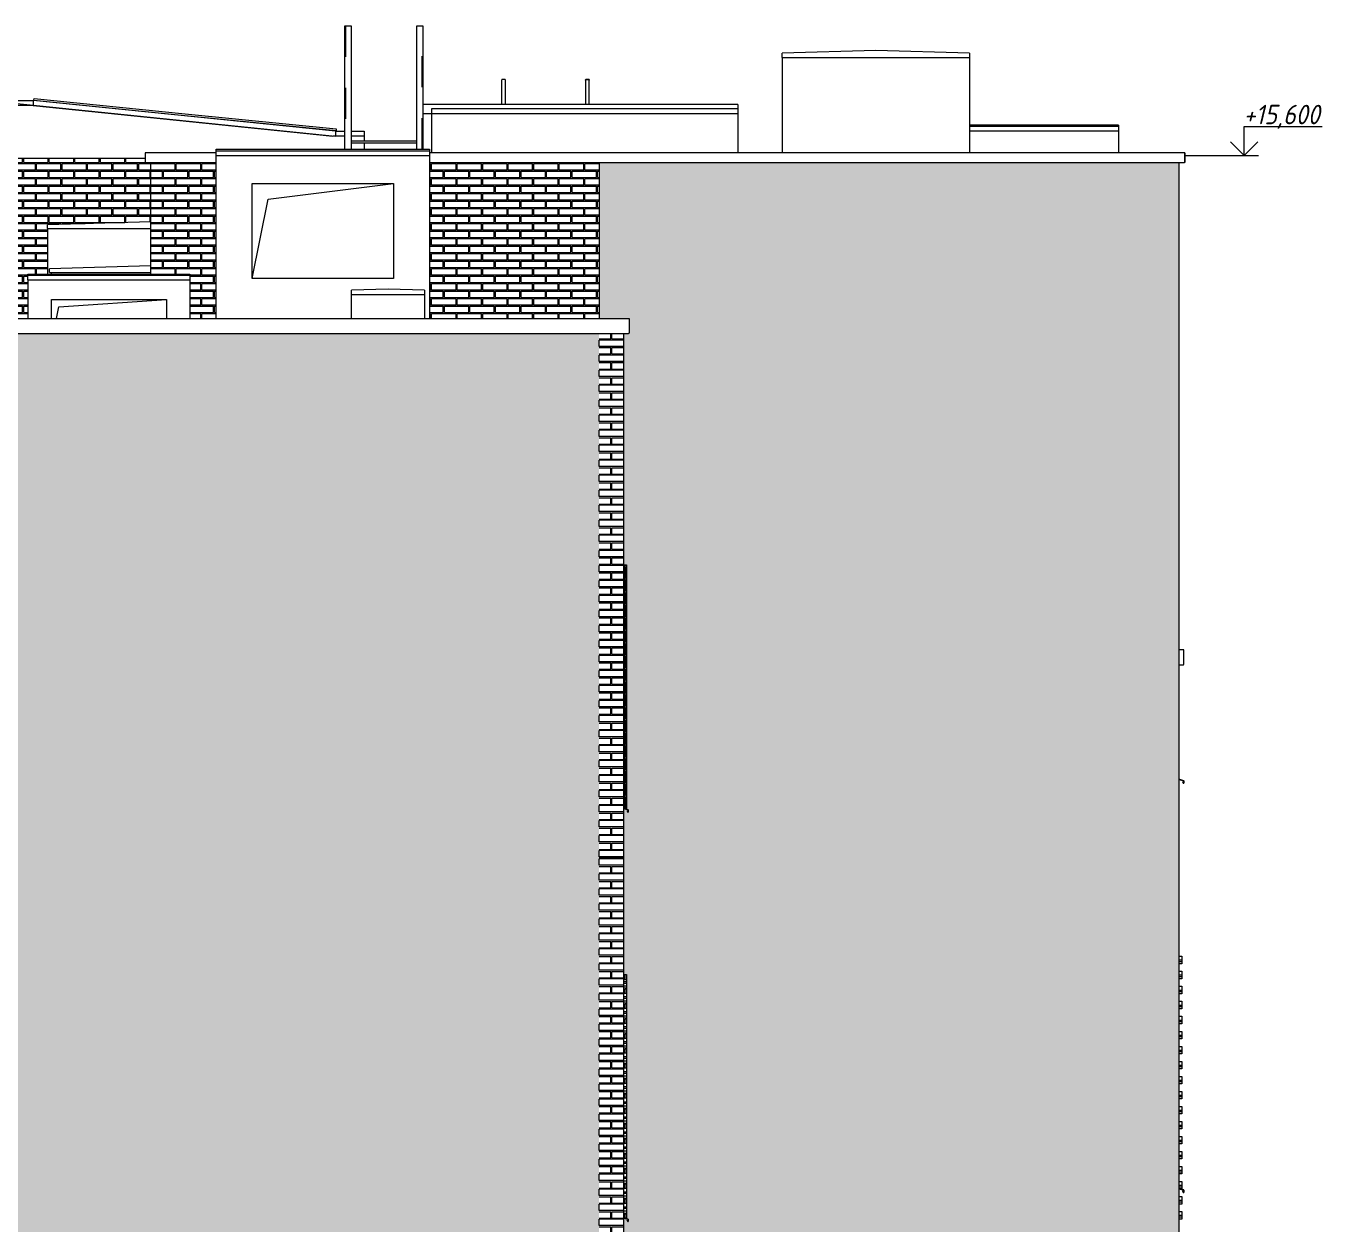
# Model space of a CAD drawing. Header units: millimetres. Extents: x -2128 to 116635, y -18248 to 18481.
# Drawn here: x 15519 to 28819, y 4641 to 16930 of the extents above; entities that cross this region are included whole.
import ezdxf

# ---------------------------------------------------------------- set-up
doc = ezdxf.new("R2010")
doc.units = ezdxf.units.MM
doc.linetypes.add('Штрих', pattern=[635, 317.5, -317.5])
for name, color, linetype, lineweight in [('A-DETL-1', 7, 'Continuous', 5), ('A-FLOR', 7, 'Continuous', 9), ('A-GENM', 7, 'Continuous', 9), ('A-GENM-HDLN', 7, 'Штрих', 5), ('A-GLAZ', 7, 'Continuous', 9), ('A-GLAZ-1', 7, 'Continuous', 5), ('A-GLAZ-CWMG', 7, 'Continuous', 9), ('A-ROOF', 7, 'Continuous', 9), ('A-WALL', 7, 'Continuous', 5), ('A-WALL-PATT', 7, 'Continuous', 5), ('G-ANNO-DIMS', 7, 'Continuous', 9), ('G-ANNO-DIMS-1', 7, 'Continuous', 20), ('I-WALL', 7, 'Continuous', 5), ('S-BEAM', 7, 'Continuous', 9)]:
    doc.layers.add(name, color=color, linetype=linetype, lineweight=lineweight)
doc.styles.add('ISOCPEUR_I_1', font='isocpeui.ttf', dxfattribs={"width": 0.9, "height": 200})
pattern_1 = [(180, (21650, 4228.5), (-2e-14, -154), [125, -137]), (90, (21650, 4163.5), (-262, 2e-14), [65, -89]), (180, (21650, 4163.5), (-2e-14, -154), [125, -137]), (90, (21662, 4163.5), (-262, 2e-14), [65, -89]), (180, (21787, 4163.5), (-2e-14, -154), [125, -137]), (180, (21787, 4228.5), (-2e-14, -154), [125, -137]), (90, (21531, 4240.5), (-262, 2e-14), [65, -89]), (90, (21781, 4240.5), (-262, 2e-14), [65, -89]), (0, (21531, 4240.5), (0, -154), [250, -12]), (0, (21531, 4305.5), (0, -154), [250, -12])]
pattern_2 = [(180, (27350, 8381), (-2e-14, -154), [125, -137]), (90, (27350, 8316), (-262, 2e-14), [65, -89]), (180, (27350, 8316), (-2e-14, -154), [125, -137]), (90, (27362, 8316), (-262, 2e-14), [65, -89]), (180, (27487, 8316), (-2e-14, -154), [125, -137]), (180, (27487, 8381), (-2e-14, -154), [125, -137]), (90, (27231, 8393), (-262, 2e-14), [65, -89]), (90, (27481, 8393), (-262, 2e-14), [65, -89]), (0, (27231, 8393), (0, -154), [250, -12]), (0, (27231, 8458), (0, -154), [250, -12])]
pattern_3 = [(180, (21650, 8471), (-2e-14, -154), [125, -137]), (90, (21650, 8406), (-262, 2e-14), [65, -89]), (180, (21650, 8406), (-2e-14, -154), [125, -137]), (90, (21662, 8406), (-262, 2e-14), [65, -89]), (180, (21787, 8406), (-2e-14, -154), [125, -137]), (180, (21787, 8471), (-2e-14, -154), [125, -137]), (90, (21531, 8483), (-262, 2e-14), [65, -89]), (90, (21781, 8483), (-262, 2e-14), [65, -89]), (0, (21531, 8483), (0, -154), [250, -12]), (0, (21531, 8548), (0, -154), [250, -12])]
pattern_4 = [(180, (17050, 12591), (-2e-14, -154), [125, -137]), (90, (17050, 12526), (-262, 2e-14), [65, -89]), (180, (17050, 12526), (-2e-14, -154), [125, -137]), (90, (17062, 12526), (-262, 2e-14), [65, -89]), (180, (17187, 12526), (-2e-14, -154), [125, -137]), (180, (17187, 12591), (-2e-14, -154), [125, -137]), (90, (16931, 12603), (-262, 2e-14), [65, -89]), (90, (17181, 12603), (-262, 2e-14), [65, -89]), (0, (16931, 12603), (0, -154), [250, -12]), (0, (16931, 12668), (0, -154), [250, -12])]
pattern_5 = [(180, (20609.28, 4278.54), (-2e-14, -154), [125, -137]), (90, (20609.28, 4213.54), (-262, 2e-14), [65, -89]), (180, (20609.28, 4213.54), (-2e-14, -154), [125, -137]), (90, (20621.28, 4213.54), (-262, 2e-14), [65, -89]), (180, (20746.28, 4213.54), (-2e-14, -154), [125, -137]), (180, (20746.28, 4278.54), (-2e-14, -154), [125, -137]), (90, (20490.28, 4290.54), (-262, 2e-14), [65, -89]), (90, (20740.28, 4290.54), (-262, 2e-14), [65, -89]), (0, (20490.28, 4290.54), (0, -154), [250, -12]), (0, (20490.28, 4355.54), (0, -154), [250, -12])]
pattern_6 = [(180, (27447.5, -3369), (-2e-14, -154), [125, -137]), (90, (27447.5, -3434), (-262, 2e-14), [65, -89]), (180, (27447.5, -3434), (-2e-14, -154), [125, -137]), (90, (27459.5, -3434), (-262, 2e-14), [65, -89]), (180, (27584.5, -3434), (-2e-14, -154), [125, -137]), (180, (27584.5, -3369), (-2e-14, -154), [125, -137]), (90, (27328.5, -3357), (-262, 2e-14), [65, -89]), (90, (27578.5, -3357), (-262, 2e-14), [65, -89]), (0, (27328.5, -3357), (0, -154), [250, -12]), (0, (27328.5, -3292), (0, -154), [250, -12])]

# ---------------------------------------------------------------- blocks, each defined once
blk = doc.blocks.new('парапет1 - парапет-18629556-АР2_Фасад А-___')
at = {"layer": 'A-GENM'}
for p, q in [((27400, 10530), (27350, 10530)), ((27400, 10384), (27400, 10530)), ((27350, 10377), (27393, 10377))]:
    blk.add_line(p, q, dxfattribs=at)
blk.add_open_spline([(27392, 10377), (27393, 10377), (27393, 10377), (27394, 10377), (27395, 10377), (27396, 10377), (27396, 10378), (27397, 10378), (27398, 10379), (27398, 10379), (27399, 10380), (27399, 10381), (27400, 10382), (27400, 10383), (27400, 10384)], degree=3, knots=[0.2222222, 0.2222222, 0.2222222, 0.2222222, 0.2777778, 0.3333333, 0.3888889, 0.4444444, 0.5, 0.5555556, 0.6111111, 0.6666667, 0.7222222, 0.7777778, 0.8888889, 1, 1, 1, 1], dxfattribs=at)
blk.add_open_spline([(27392, 10377), (27392, 10377), (27393, 10377), (27393, 10377)], degree=3, dxfattribs=at)
blk = doc.blocks.new('парапет4 - парапет-20644611-АР2_Фасад А-___')
at = {"layer": 'A-GENM'}
for p, q in [((-410, 13930), (21710, 13930)), ((21710, 13930), (21710, 13783)), ((-403, 13776), (21703, 13776))]:
    blk.add_line(p, q, dxfattribs=at)
blk.add_open_spline([(21710, 13783), (21710, 13782), (21710, 13781), (21709, 13780), (21709, 13779), (21708, 13778), (21708, 13778), (21707, 13777), (21706, 13777), (21706, 13776), (21705, 13776), (21704, 13776), (21703, 13776), (21702, 13776), (21702, 13776)], degree=3, knots=[0, 0, 0, 0, 0.1111111, 0.2222222, 0.2777778, 0.3333333, 0.3888889, 0.4444444, 0.5, 0.5555556, 0.6111111, 0.6666667, 0.7222222, 0.7777778, 0.7777778, 0.7777778, 0.7777778], dxfattribs=at)
blk = doc.blocks.new('Прямоугольный импост - Рядовой 50х195-26181073-АР2_Фасад А-___')
at = {"layer": 'A-GLAZ-CWMG'}
for p, q in [((17151, 16013), (18701, 15858)), ((17153, 16030), (18703, 15875)), ((18701, 15858), (18700, 15850)), ((18703, 15875), (18701, 15858))]:
    blk.add_line(p, q, dxfattribs=at)
blk = doc.blocks.new('Прямоугольный импост - Рядовой 50х195-26181075-АР2_Фасад А-___')
at = {"layer": 'A-GLAZ-CWMG'}
for p, q in [((15601, 16168), (15603, 16185)), ((15601, 16164), (15601, 16168)), ((15601, 16168), (17151, 16013)), ((15603, 16185), (17153, 16030))]:
    blk.add_line(p, q, dxfattribs=at)
blk = doc.blocks.new('ОП_Поручень_Наклонный - ОП_Поручень_Наклонный-30603763-АР2_Фасад А-___')
at = {"layer": 'A-GENM'}
for p, q in [((20400, 16373), (20400, 16124)), ((20432, 16381), (20408, 16381)), ((20440, 16124), (20440, 16373))]:
    blk.add_line(p, q, dxfattribs=at)
at = {"layer": 'A-GENM', "flags": 128}
for points in [[(20408, 16381), (20406, 16380), (20405, 16380), (20403, 16379), (20402, 16378), (20401, 16376), (20400, 16374), (20400, 16373)], [(20440, 16373), (20440, 16374), (20439, 16376), (20438, 16378), (20437, 16379), (20435, 16380), (20434, 16380), (20432, 16381)]]:
    blk.add_lwpolyline(points, dxfattribs=at)
blk = doc.blocks.new('ОП_Поручень_Прямой - ОП_Поручень_Прямой-30603774-АР2_Фасад А-___')
at = {"layer": 'A-GENM'}
blk.add_line((21268, 16381), (21292, 16381), dxfattribs=at)
at = {"layer": 'A-GENM', "flags": 128}
for points in [[(21260, 16373), (21260, 16374), (21261, 16376), (21262, 16378), (21263, 16379), (21265, 16380), (21266, 16380), (21268, 16381)], [(21292, 16381), (21294, 16380), (21295, 16380), (21297, 16379), (21298, 16378), (21299, 16376), (21300, 16374), (21300, 16373)]]:
    blk.add_lwpolyline(points, dxfattribs=at)
blk = doc.blocks.new('ОМ_Арматурный стержень_Форма 1 - ОМ_Арматурный стержень_Форма 1-30770157-АР2_Фасад А-___')
at = {"layer": 'A-GENM'}
for p, q in [((19529, 15748), (18855, 15748)), ((18855, 15730), (19529, 15730))]:
    blk.add_line(p, q, dxfattribs=at)
blk = doc.blocks.new('ОМ_Уголок_ГОСТ 8509-93 - ОМ_Уголок_ГОСТ 8509-93-V5-АР2_Фасад А-___')
at = {"layer": 'A-GENM'}
for p, q in [((19529, 16930), (19592, 16930)), ((19529, 15667), (19529, 16930)), ((19592, 16930), (19592, 15667))]:
    blk.add_line(p, q, dxfattribs=at)
at = {"layer": 'A-GENM-HDLN'}
blk.add_line((19586, 15667), (19586, 16930), dxfattribs=at)
blk = doc.blocks.new('ОМ_Уголок_ГОСТ 8509-93 - ОМ_Уголок_ГОСТ 8509-93-V6-АР2_Фасад А-___')
at = {"layer": 'A-GENM'}
for p, q in [((18792, 16930), (18855, 16930)), ((18792, 15667), (18792, 16930)), ((18855, 16930), (18855, 15667))]:
    blk.add_line(p, q, dxfattribs=at)
at = {"layer": 'A-GENM-HDLN'}
blk.add_line((18798, 16930), (18798, 15667), dxfattribs=at)
blk = doc.blocks.new('Фартук_СКБ_Полоса - Ф1_860 мм_Стена 680 мм-31972298-АР2_Фасад А-___')
at = {"layer": 'A-GENM'}
for p, q in [((16743, 15630), (16743, 15530)), ((17470, 15630), (16743, 15630)), ((27408, 15630), (19660, 15630)), ((27408, 15630), (27408, 15530)), ((16743, 15530), (17470, 15530)), ((19660, 15530), (27408, 15530))]:
    blk.add_line(p, q, dxfattribs=at)
blk = doc.blocks.new('Фартук_СКБ_Полоса - Ф1_860 мм_Стена 650 мм-34563020-АР2_Фасад А-___')
at = {"layer": 'A-GENM'}
for p, q in [((27410, 15630), (27408, 15630)), ((27408, 15630), (27410, 15630)), ((27409, 15629), (27408, 15629)), ((27409, 15532), (27409, 15629)), ((27410, 15630), (27410, 15530)), ((27409, 15532), (27408, 15533)), ((27408, 15532), (27410, 15530)), ((27410, 15530), (27408, 15530))]:
    blk.add_line(p, q, dxfattribs=at)
blk = doc.blocks.new('AR_Отверстие прямоугольное _в стене__БезПР - AR_Отверстие прямоугольное _в стене__БезПР-33370679-АР2_Фасад А-___')
at = {"layer": 'A-GLAZ-1'}
for p, q in [((15857, 14048), (16960, 14125)), ((15833, 13930), (15857, 14048))]:
    blk.add_line(p, q, dxfattribs=at)
blk = doc.blocks.new('AR_Отверстие прямоугольное _в стене__БезПР - AR_Отверстие прямоугольное _в стене__БезПР-33392492-АР2_Фасад А-___')
at = {"layer": 'A-GLAZ-1'}
for p, q in [((18003, 15153), (19290, 15315)), ((17840, 14340), (18003, 15153))]:
    blk.add_line(p, q, dxfattribs=at)
blk = doc.blocks.new('WNW_Отлив - Отлив_металлический-33828275-АР2_Фасад А-___')
at = {"layer": 'A-GLAZ-1'}
for p, q in [((21700, 8891), (21650, 8903)), ((21650, 8902), (21699, 8890)), ((21690, 8880), (21689, 8880)), ((21689, 8880), (21694, 8866)), ((21695, 8867), (21690, 8880)), ((21694, 8866), (21700, 8866)), ((21699, 8867), (21695, 8867)), ((21699, 8890), (21699, 8867)), ((21700, 8866), (21700, 8891))]:
    blk.add_line(p, q, dxfattribs=at)
blk = doc.blocks.new('WNW_Отлив - Отлив_металлический-33822956-АР2_Фасад А-___')
at = {"layer": 'A-GLAZ-1'}
for p, q in [((27400, 9188), (27350, 9203)), ((27350, 9202), (27399, 9187)), ((27390, 9177), (27389, 9177)), ((27389, 9177), (27394, 9163)), ((27395, 9164), (27390, 9177)), ((27399, 9187), (27399, 9164)), ((27400, 9163), (27400, 9188)), ((27394, 9163), (27400, 9163)), ((27399, 9164), (27395, 9164))]:
    blk.add_line(p, q, dxfattribs=at)
blk = doc.blocks.new('WNW_Отлив - Отлив_металлический-34001794-АР2_Фасад А-___')
at = {"layer": 'A-GLAZ-1'}
for p, q in [((27400, 4988), (27350, 5003)), ((27350, 5002), (27399, 4987)), ((27390, 4977), (27389, 4977)), ((27389, 4977), (27394, 4963)), ((27395, 4964), (27390, 4977)), ((27394, 4963), (27400, 4963)), ((27399, 4964), (27395, 4964)), ((27399, 4987), (27399, 4964)), ((27400, 4963), (27400, 4988))]:
    blk.add_line(p, q, dxfattribs=at)
blk = doc.blocks.new('WNW_Отлив - Отлив_металлический-V24-АР2_Фасад А-___')
at = {"layer": 'A-GLAZ-1'}
for p, q in [((27400, 4991), (27350, 5002)), ((27367, 4998), (27399, 4990)), ((27390, 4980), (27389, 4980)), ((27389, 4980), (27390, 4977)), ((27395, 4967), (27390, 4980)), ((27394, 4966), (27399, 4966)), ((27399, 4967), (27395, 4967)), ((27399, 4990), (27399, 4988)), ((27400, 4988), (27400, 4991))]:
    blk.add_line(p, q, dxfattribs=at)
blk = doc.blocks.new('ПР_Пластина - ПР_Пластина-34392478-АР2_Фасад А-___')
at = {"layer": 'S-BEAM'}
for p, q in [((18545, 15315), (18545, 15311)), ((18585, 15311), (18545, 15311)), ((18585, 15311), (18585, 15315))]:
    blk.add_line(p, q, dxfattribs=at)
blk = doc.blocks.new('Высотные отметки - Стрелка_Верх-17668718-АР2_Фасад А-___')
at = {"layer": 'G-ANNO-DIMS'}
for p, q in [((-1328, 300), (-2128, 300)), ((-1328, 0), (-1328, 300)), ((-1177, 0), (-1477, 0))]:
    blk.add_line(p, q, dxfattribs=at)
at = {"layer": 'G-ANNO-DIMS-1'}
for q in [(-1470, 141), (-1187, 141)]:
    blk.add_line((-1328, 0), q, dxfattribs=at)

msp = doc.modelspace()

# ---------------------------------------------------------------- hatches: boundary and pattern name
at = {"layer": 'A-WALL-PATT'}
h = msp.add_hatch(dxfattribs=at)
h.set_pattern_fill('FP_12', color=256, style=0, pattern_type=2)
h.set_pattern_definition([(180, (10900, 12591), (-2e-14, -154), [125, -137]), (90, (10900, 12526), (-262, 2e-14), [65, -89]), (180, (10900, 12526), (-2e-14, -154), [125, -137]), (90, (10912, 12526), (-262, 2e-14), [65, -89]), (180, (11037, 12526), (-2e-14, -154), [125, -137]), (180, (11037, 12591), (-2e-14, -154), [125, -137]), (90, (10781, 12603), (-262, 2e-14), [65, -89]), (90, (11031, 12603), (-262, 2e-14), [65, -89]), (0, (10781, 12603), (0, -154), [250, -12]), (0, (10781, 12668), (0, -154), [250, -12])])
h.paths.add_polyline_path([(15023.5, 13930), (15540, 13930), (15540, 14384.1), (15740, 14384.1), (15740, 14889.7), (16800, 14921), (16800, 15529.9), (16743.2, 15529.9), (16743.2, 15570), (15250, 15570), (15250, 15530), (10900, 15530), (10900, 14836.7), (11490, 14819), (11490, 13930), (12080, 13930), (12080, 14768.9), (13870, 14768.9), (13870, 14755.1), (14135, 14763.1), (14770, 14744), (14770, 13930), (14874.9, 13930)], flags=0)
h = msp.add_hatch(dxfattribs=at)
h.set_pattern_fill('FP_7', color=256, style=0, pattern_type=2)
h.set_pattern_definition(pattern_4)
h.paths.add_polyline_path([(16839.5, 14384.1), (17050, 14384.1), (17050, 15529.9), (16800, 15529.9), (16800, 14384.1), (16806.5, 14384.1)], flags=0)
h = msp.add_hatch(dxfattribs=at)
h.set_pattern_fill('FP_7', color=256, style=0, pattern_type=2)
h.set_pattern_definition(pattern_4)
h.paths.add_polyline_path([(21170.8, 13930), (21400, 13930), (21400, 15529.9), (19660, 15529.9), (19660, 13930), (20966.9, 13930)])
h.paths.add_polyline_path([(17200, 13930), (17470, 13930), (17470, 15529.9), (17050, 15529.9), (17050, 14384.1), (17200, 14384.1), (17200, 14325)])
h = msp.add_hatch(dxfattribs=at)
h.set_pattern_fill('FP_5', color=256, style=0, pattern_type=2)
h.set_pattern_definition(pattern_2)
h.paths.add_polyline_path([(21650, 8400), (27100, 8400), (27100, 15529.9), (21400, 15529.9), (21400, 13930), (21710, 13930), (21709.2, 13779.8), (21707, 13777.2), (21703.9, 13776), (21650, 13776), (21650, 11401), (21680, 11400), (21680, 8900), (21661, 8900), (21700, 8891), (21699, 8866), (21699, 8867), (21699, 8890.2), (21656.6, 8900), (21650, 8900), (21650, 8562.8)], flags=0)
h = msp.add_hatch(dxfattribs=at)
h.set_pattern_fill('FP_5', color=256, style=0, pattern_type=2)
h.set_pattern_definition(pattern_2)
h.paths.add_polyline_path([(27100, 8400), (27350, 8400), (27350, 15529.9), (27100, 15529.9), (27100, 10154.2)], flags=0)
h = msp.add_hatch(dxfattribs=at)
h.set_pattern_fill('FP_6', color=256, style=0, pattern_type=2)
h.set_pattern_definition(pattern_3)
h.paths.add_polyline_path([(-350, 8400), (21400, 8400), (21400, 13776), (-350, 13774.9), (-350, 8562.8)], flags=0)
h.paths.add_polyline_path([(8010, 8866), (7720, 8867), (7720, 11400), (13120, 11400), (13120, 8866), (10820, 8867), (10820, 8900), (8620, 8900), (8620, 8866), (8485.8, 8866)], flags=0)
h = msp.add_hatch(dxfattribs=at)
h.set_pattern_fill('FP_6', color=256, style=0, pattern_type=2)
h.set_pattern_definition(pattern_3)
h.paths.add_polyline_path([(21550, 8400), (21650, 8400), (21650, 13776), (21400, 13776), (21400, 8400)], flags=0)
h = msp.add_hatch(dxfattribs=at)
h.set_pattern_fill('FP_13', color=256, style=0, pattern_type=2)
h.set_pattern_definition([(270, (23527.63, 10857.63), (154, 9e-15), [125, -137]), (180, (23592.63, 10857.63), (-3e-14, -262), [65, -89]), (270, (23592.63, 10857.63), (154, 9e-15), [125, -137]), (180, (23592.63, 10869.63), (-3e-14, -262), [65, -89]), (270, (23592.63, 10994.63), (154, 9e-15), [125, -137]), (270, (23527.63, 10994.63), (154, 9e-15), [125, -137]), (180, (23515.63, 10738.63), (-3e-14, -262), [65, -89]), (180, (23515.63, 10988.63), (-3e-14, -262), [65, -89]), (90, (23515.63, 10738.63), (154, -9e-15), [250, -12]), (90, (23450.63, 10738.63), (154, -9e-15), [250, -12])])
h.paths.add_polyline_path([(21656.6, 8900), (21650, 8901.5), (21650, 8900)], flags=0)
h.paths.add_polyline_path([(21680, 8900), (21680, 11401), (21650, 11400), (21650, 8902.5), (21661, 8900)], flags=0)
h = msp.add_hatch(dxfattribs=at)
h.set_pattern_fill('FP_3', color=256, style=0, pattern_type=2)
h.set_pattern_definition(pattern_1)
h.paths.add_polyline_path([(-350, 4200), (21400, 4200), (21400, 8400), (-350, 8400), (-350, 4584.5)], flags=0)
h.paths.add_polyline_path([(12220, 4666), (12220, 4700), (10020, 4700), (10020, 4666), (7720, 4667), (7720, 7200), (13120, 7200), (13120, 4666), (12844.2, 4666)], flags=0)
h = msp.add_hatch(dxfattribs=at)
h.set_pattern_fill('FP_3', color=256, style=0, pattern_type=2)
h.set_pattern_definition(pattern_1)
h.paths.add_polyline_path([(21650, 4200), (21650, 8400), (21400, 8400), (21400, 4200), (21561.2, 4200)], flags=0)
h = msp.add_hatch(dxfattribs=at)
h.set_pattern_fill('FP_4', color=256, style=0, pattern_type=2)
h.set_pattern_definition([(180, (27350, 4223.5), (-2e-14, -154), [125, -137]), (90, (27350, 4158.5), (-262, 2e-14), [65, -89]), (180, (27350, 4158.5), (-2e-14, -154), [125, -137]), (90, (27362, 4158.5), (-262, 2e-14), [65, -89]), (180, (27487, 4158.5), (-2e-14, -154), [125, -137]), (180, (27487, 4223.5), (-2e-14, -154), [125, -137]), (90, (27231, 4235.5), (-262, 2e-14), [65, -89]), (90, (27481, 4235.5), (-262, 2e-14), [65, -89]), (0, (27231, 4235.5), (0, -154), [250, -12]), (0, (27231, 4300.5), (0, -154), [250, -12])])
h.paths.add_polyline_path([(21694.7, 4200), (27350, 4200), (27350, 8400), (21650, 8400), (21650, 7200), (21680, 7200), (21680, 4699), (21665.5, 4699), (21700, 4691), (21699, 4666), (21699, 4667), (21699, 4690.2), (21661.1, 4699), (21650, 4699), (21650, 4200), (21694, 4200)], flags=0)
h = msp.add_hatch(dxfattribs=at)
h.set_pattern_fill('FP_28', color=256, style=0, pattern_type=2)
h.set_pattern_definition(pattern_6)
h.paths.add_polyline_path([(27350, 7310.5), (27380, 7310.5), (27380, 7387.5), (27350, 7387.5)], flags=0)
h = msp.add_hatch(dxfattribs=at)
h.set_pattern_fill('FP_15', color=256, style=0, pattern_type=2)
h.set_pattern_definition(pattern_5)
h.paths.add_polyline_path([(21650, 7145), (21680, 7145), (21680, 7200), (21650, 7200)], flags=0)
h = msp.add_hatch(dxfattribs=at)
h.set_pattern_fill('FP_28', color=256, style=0, pattern_type=2)
h.set_pattern_definition(pattern_6)
h.paths.add_polyline_path([(27350, 7156.5), (27380, 7156.5), (27380, 7233.5), (27350, 7233.5)], flags=0)
h = msp.add_hatch(dxfattribs=at)
h.set_pattern_fill('FP_14', color=256, style=0, pattern_type=2)
h.set_pattern_definition([(180, (20547.5, 4263.5), (-2e-14, -154), [125, -137]), (90, (20547.5, 4198.5), (-262, 2e-14), [65, -89]), (180, (20547.5, 4198.5), (-2e-14, -154), [125, -137]), (90, (20559.5, 4198.5), (-262, 2e-14), [65, -89]), (180, (20684.5, 4198.5), (-2e-14, -154), [125, -137]), (180, (20684.5, 4263.5), (-2e-14, -154), [125, -137]), (90, (20428.5, 4275.5), (-262, 2e-14), [65, -89]), (90, (20678.5, 4275.5), (-262, 2e-14), [65, -89]), (0, (20428.5, 4275.5), (0, -154), [250, -12]), (0, (20428.5, 4340.5), (0, -154), [250, -12])])
h.paths.add_polyline_path([(21661.1, 4699), (21656.6, 4700), (21650, 4699)], flags=0)
h.paths.add_polyline_path([(21680, 4699), (21680, 4700), (21665.5, 4699)], flags=0)
h.paths.add_polyline_path([(21650, 4777), (21680, 4777), (21680, 4852.8), (21650, 4852.8)], flags=0)
h.paths.add_polyline_path([(21650, 4929.8), (21680, 4929.8), (21680, 5006.6), (21650, 5006.6)], flags=0)
h.paths.add_polyline_path([(21650, 5083.6), (21680, 5083.6), (21680, 5161.1), (21650, 5161.1)], flags=0)
h.paths.add_polyline_path([(21650, 5238.1), (21680, 5238.1), (21680, 5314.6), (21650, 5314.6)], flags=0)
h.paths.add_polyline_path([(21650, 5391.6), (21680, 5391.6), (21680, 5468.4), (21650, 5468.4)], flags=0)
h.paths.add_polyline_path([(21680, 5545.4), (21680, 5622.5), (21650, 5622.5), (21650, 5545.4)], flags=0)
h.paths.add_polyline_path([(21650, 5699.5), (21680, 5699.5), (21680, 5776.5), (21650, 5776.5)], flags=0)
h.paths.add_polyline_path([(21680, 5853.5), (21680, 5930.8), (21650, 5930.8), (21650, 5853.5)], flags=0)
h.paths.add_polyline_path([(21650, 6007.8), (21680, 6007.8), (21680, 6084.1), (21650, 6084.1)], flags=0)
h.paths.add_polyline_path([(21680, 6161.1), (21680, 6238.7), (21650, 6238.7), (21650, 6161.1)], flags=0)
h.paths.add_polyline_path([(21680, 6315.7), (21680, 6392.7), (21650, 6392.7), (21650, 6315.7)], flags=0)
h.paths.add_polyline_path([(21650, 6469.7), (21680, 6469.7), (21680, 6544.7), (21650, 6544.7)], flags=0)
h.paths.add_polyline_path([(21680, 6621.7), (21680, 6698.7), (21650, 6698.7), (21650, 6621.7)], flags=0)
h.paths.add_polyline_path([(21650, 6775.7), (21680, 6775.7), (21680, 6852.7), (21650, 6852.7)], flags=0)
h.paths.add_polyline_path([(21650, 6929.7), (21680, 6929.7), (21680, 7006.7), (21650, 7006.7), (21650, 6971.5)], flags=0)
h.paths.add_polyline_path([(21680, 7083.7), (21680, 7145), (21650, 7145), (21650, 7083.7)], flags=0)
h = msp.add_hatch(dxfattribs=at)
h.set_pattern_fill('FP_15', color=256, style=0, pattern_type=2)
h.set_pattern_definition(pattern_5)
h.paths.add_polyline_path([(21680, 7006.7), (21680, 7083.7), (21650, 7083.7), (21650, 7006.7)], flags=0)
h = msp.add_hatch(dxfattribs=at)
h.set_pattern_fill('FP_28', color=256, style=0, pattern_type=2)
h.set_pattern_definition(pattern_6)
h.paths.add_polyline_path([(27380, 7002.5), (27380, 7079.5), (27350, 7079.5), (27350, 7002.5)], flags=0)
h = msp.add_hatch(dxfattribs=at)
h.set_pattern_fill('FP_15', color=256, style=0, pattern_type=2)
h.set_pattern_definition(pattern_5)
h.paths.add_polyline_path([(21680, 6852.7), (21680, 6929.7), (21650, 6929.7), (21650, 6852.7)], flags=0)
h = msp.add_hatch(dxfattribs=at)
h.set_pattern_fill('FP_28', color=256, style=0, pattern_type=2)
h.set_pattern_definition(pattern_6)
h.paths.add_polyline_path([(27380, 6848.5), (27380, 6925.5), (27350, 6925.5), (27350, 6848.5)], flags=0)
h = msp.add_hatch(dxfattribs=at)
h.set_pattern_fill('FP_15', color=256, style=0, pattern_type=2)
h.set_pattern_definition(pattern_5)
h.paths.add_polyline_path([(21680, 6698.7), (21680, 6775.7), (21650, 6775.7), (21650, 6698.7)], flags=0)
h = msp.add_hatch(dxfattribs=at)
h.set_pattern_fill('FP_28', color=256, style=0, pattern_type=2)
h.set_pattern_definition(pattern_6)
h.paths.add_polyline_path([(27380, 6694.5), (27380, 6771.5), (27350, 6771.5), (27350, 6694.5)], flags=0)
h = msp.add_hatch(dxfattribs=at)
h.set_pattern_fill('FP_15', color=256, style=0, pattern_type=2)
h.set_pattern_definition(pattern_5)
h.paths.add_polyline_path([(21680, 6544.7), (21680, 6621.7), (21650, 6621.7), (21650, 6544.7)], flags=0)
h = msp.add_hatch(dxfattribs=at)
h.set_pattern_fill('FP_28', color=256, style=0, pattern_type=2)
h.set_pattern_definition(pattern_6)
h.paths.add_polyline_path([(27350, 6540.5), (27380, 6540.5), (27380, 6617.5), (27350, 6617.5)], flags=0)
h = msp.add_hatch(dxfattribs=at)
h.set_pattern_fill('FP_15', color=256, style=0, pattern_type=2)
h.set_pattern_definition(pattern_5)
h.paths.add_polyline_path([(21680, 6392.7), (21680, 6469.7), (21650, 6469.7), (21650, 6392.7)], flags=0)
h = msp.add_hatch(dxfattribs=at)
h.set_pattern_fill('FP_28', color=256, style=0, pattern_type=2)
h.set_pattern_definition(pattern_6)
h.paths.add_polyline_path([(27350, 6386.5), (27380, 6386.5), (27380, 6463.5), (27350, 6463.5)], flags=0)
h = msp.add_hatch(dxfattribs=at)
h.set_pattern_fill('FP_15', color=256, style=0, pattern_type=2)
h.set_pattern_definition(pattern_5)
h.paths.add_polyline_path([(21680, 6238.7), (21680, 6315.7), (21650, 6315.7), (21650, 6238.7)], flags=0)
h = msp.add_hatch(dxfattribs=at)
h.set_pattern_fill('FP_28', color=256, style=0, pattern_type=2)
h.set_pattern_definition(pattern_6)
h.paths.add_polyline_path([(27350, 6232.5), (27380, 6232.5), (27380, 6309.5), (27350, 6309.5)], flags=0)
h = msp.add_hatch(dxfattribs=at)
h.set_pattern_fill('FP_15', color=256, style=0, pattern_type=2)
h.set_pattern_definition(pattern_5)
h.paths.add_polyline_path([(21680, 6084.1), (21680, 6161.1), (21650, 6161.1), (21650, 6084.1)], flags=0)
h = msp.add_hatch(dxfattribs=at)
h.set_pattern_fill('FP_28', color=256, style=0, pattern_type=2)
h.set_pattern_definition(pattern_6)
h.paths.add_polyline_path([(27380, 6078.5), (27380, 6155.5), (27350, 6155.5), (27350, 6078.5)], flags=0)
h = msp.add_hatch(dxfattribs=at)
h.set_pattern_fill('FP_15', color=256, style=0, pattern_type=2)
h.set_pattern_definition(pattern_5)
h.paths.add_polyline_path([(21680, 5930.8), (21680, 6007.8), (21650, 6007.8), (21650, 5930.8)], flags=0)
h = msp.add_hatch(dxfattribs=at)
h.set_pattern_fill('FP_28', color=256, style=0, pattern_type=2)
h.set_pattern_definition(pattern_6)
h.paths.add_polyline_path([(27350, 5924.5), (27380, 5924.5), (27380, 6001.5), (27350, 6001.5)], flags=0)
h = msp.add_hatch(dxfattribs=at)
h.set_pattern_fill('FP_15', color=256, style=0, pattern_type=2)
h.set_pattern_definition(pattern_5)
h.paths.add_polyline_path([(21680, 5776.5), (21680, 5853.5), (21650, 5853.5), (21650, 5776.5)], flags=0)
h = msp.add_hatch(dxfattribs=at)
h.set_pattern_fill('FP_28', color=256, style=0, pattern_type=2)
h.set_pattern_definition(pattern_6)
h.paths.add_polyline_path([(27350, 5770.5), (27380, 5770.5), (27380, 5847.5), (27350, 5847.5)], flags=0)
h = msp.add_hatch(dxfattribs=at)
h.set_pattern_fill('FP_15', color=256, style=0, pattern_type=2)
h.set_pattern_definition(pattern_5)
h.paths.add_polyline_path([(21680, 5622.5), (21680, 5699.5), (21650, 5699.5), (21650, 5622.5)], flags=0)
h = msp.add_hatch(dxfattribs=at)
h.set_pattern_fill('FP_28', color=256, style=0, pattern_type=2)
h.set_pattern_definition(pattern_6)
h.paths.add_polyline_path([(27350, 5616.5), (27380, 5616.5), (27380, 5693.5), (27350, 5693.5)], flags=0)
h = msp.add_hatch(dxfattribs=at)
h.set_pattern_fill('FP_15', color=256, style=0, pattern_type=2)
h.set_pattern_definition(pattern_5)
h.paths.add_polyline_path([(21680, 5468.4), (21680, 5545.4), (21650, 5545.4), (21650, 5468.4)], flags=0)
h = msp.add_hatch(dxfattribs=at)
h.set_pattern_fill('FP_28', color=256, style=0, pattern_type=2)
h.set_pattern_definition(pattern_6)
h.paths.add_polyline_path([(27350, 5462.5), (27380, 5462.5), (27380, 5539.5), (27350, 5539.5)], flags=0)
h = msp.add_hatch(dxfattribs=at)
h.set_pattern_fill('FP_15', color=256, style=0, pattern_type=2)
h.set_pattern_definition(pattern_5)
h.paths.add_polyline_path([(21680, 5314.6), (21680, 5391.6), (21650, 5391.6), (21650, 5314.6)], flags=0)
h = msp.add_hatch(dxfattribs=at)
h.set_pattern_fill('FP_28', color=256, style=0, pattern_type=2)
h.set_pattern_definition(pattern_6)
h.paths.add_polyline_path([(27350, 5308.5), (27380, 5308.5), (27380, 5385.5), (27350, 5385.5), (27350, 5380.1)], flags=0)
h = msp.add_hatch(dxfattribs=at)
h.set_pattern_fill('FP_15', color=256, style=0, pattern_type=2)
h.set_pattern_definition(pattern_5)
h.paths.add_polyline_path([(21680, 5161.1), (21680, 5238.1), (21650, 5238.1), (21650, 5161.1)], flags=0)
h = msp.add_hatch(dxfattribs=at)
h.set_pattern_fill('FP_28', color=256, style=0, pattern_type=2)
h.set_pattern_definition(pattern_6)
h.paths.add_polyline_path([(27380, 5154.5), (27380, 5231.5), (27350, 5231.5), (27350, 5154.5)], flags=0)
h = msp.add_hatch(dxfattribs=at)
h.set_pattern_fill('FP_15', color=256, style=0, pattern_type=2)
h.set_pattern_definition(pattern_5)
h.paths.add_polyline_path([(21680, 5006.6), (21680, 5083.6), (21650, 5083.6), (21650, 5006.6)], flags=0)
h = msp.add_hatch(dxfattribs=at)
h.set_pattern_fill('FP_28', color=256, style=0, pattern_type=2)
h.set_pattern_definition(pattern_6)
h.paths.add_polyline_path([(27380, 5000.5), (27380, 5077.5), (27350, 5077.5), (27350.2, 5002.5), (27359, 5000.5)], flags=0)
h = msp.add_hatch(dxfattribs=at)
h.set_pattern_fill('FP_15', color=256, style=0, pattern_type=2)
h.set_pattern_definition(pattern_5)
h.paths.add_polyline_path([(21680, 4852.8), (21680, 4929.8), (21650, 4929.8), (21650, 4852.8)], flags=0)
h = msp.add_hatch(dxfattribs=at)
h.set_pattern_fill('FP_28', color=256, style=0, pattern_type=2)
h.set_pattern_definition(pattern_6)
h.paths.add_polyline_path([(27380, 4846.5), (27380, 4923.5), (27350, 4923.5), (27350, 4846.5)], flags=0)
h = msp.add_hatch(dxfattribs=at)
h.set_pattern_fill('FP_15', color=256, style=0, pattern_type=2)
h.set_pattern_definition(pattern_5)
h.paths.add_polyline_path([(21650, 4700), (21656.6, 4700), (21650, 4701.5)], flags=0)
h.paths.add_polyline_path([(21680, 4700), (21680, 4777), (21650, 4777), (21650, 4702.5), (21661, 4700)], flags=0)
h = msp.add_hatch(dxfattribs=at)
h.set_pattern_fill('FP_28', color=256, style=0, pattern_type=2)
h.set_pattern_definition(pattern_6)
h.paths.add_polyline_path([(27350, 4692.5), (27380, 4692.5), (27380, 4769.5), (27350, 4769.5)], flags=0)

# ---------------------------------------------------------------- linework, layer by layer
at = {"layer": 'A-DETL-1'}
msp.add_line((27407.8, 15600), (27767.8, 15600), dxfattribs=at)
at = {"layer": 'A-FLOR'}
for p, q in [((15260, 16165), (15595, 16165)), ((15595, 16115), (15260, 16115)), ((15595, 16165), (15595, 16114.9)), ((18697, 15850), (15595, 16165)), ((15595, 16114.9), (18668.3, 15800)), ((18697, 15850), (18792.2, 15850)), ((18697, 15850), (18697, 15800)), ((18855.2, 15850), (18990, 15850)), ((18990, 15850), (18990, 15800)), ((18792.2, 15800), (18668.3, 15800)), ((18990, 15800), (18855.2, 15800))]:
    msp.add_line(p, q, dxfattribs=at)
at = {"layer": 'A-ROOF'}
for p, q in [((24240, 16677.8), (23280, 16649)), ((23280, 16605), (23280, 16649)), ((25200, 16649), (24240, 16677.8)), ((25200, 16649), (25200, 16605)), ((23280, 16605), (25200, 16605)), ((22823.1, 16124), (19592.2, 16124)), ((22823.1, 16124), (22823.1, 16030)), ((22823.1, 16030), (19592.2, 16030)), ((26730, 15912.2), (25200, 15912.2)), ((26730, 15899), (25200, 15899)), ((25200, 15853), (26730, 15853)), ((26730, 15912.2), (26730, 15855)), ((17470, 15600), (17470, 15667)), ((17470, 15667), (19660, 15667)), ((19660, 15644), (17470, 15644)), ((17470, 15600), (19660, 15600)), ((19660, 15667), (19660, 15600)), ((16800, 14921), (15740, 14889.7)), ((15740, 14850.7), (15740, 14889.7)), ((15740, 14850.7), (16800, 14850.7)), ((15540, 14325), (15540, 14384.1)), ((15540, 14384.1), (17200, 14384.1)), ((17200, 14369), (15540, 14369)), ((16800, 14470.2), (15760, 14439)), ((15760, 14400.7), (15760, 14439)), ((15760, 14400.7), (16800, 14400.7)), ((15780, 14384.1), (15780, 14400.7)), ((17200, 14384.1), (17200, 14325)), ((15540, 14325), (17200, 14325)), ((19235, 14230.2), (18860, 14219)), ((18860, 14175), (18860, 14219)), ((18860, 14175), (19610, 14175)), ((19610, 14219), (19235, 14230.2)), ((19610, 14219), (19610, 14175))]:
    msp.add_line(p, q, dxfattribs=at)
at = {"layer": 'A-WALL'}
for p, q in [((23280, 16605), (23280, 15629.9)), ((25200, 16605), (25200, 15629.9)), ((19681.2, 16080), (19681.2, 15629.9)), ((22823.1, 16080), (19681.2, 16080)), ((22823.1, 16030), (22823.1, 15629.9)), ((26730, 15854.9), (26730, 15629.9)), ((16743.2, 15570), (15250, 15570)), ((17470, 13930), (17470, 15600)), ((19660, 15600), (19660, 13930)), ((16800, 14384.1), (16800, 15529.9)), ((21400, 15529.9), (21400, 13930)), ((27350, 15529.9), (27350, 4200)), ((17840, 14340), (17840, 15315)), ((17840, 15315), (19290, 15315)), ((19290, 15315), (19290, 14340)), ((15740, 14850.7), (15740, 14384.1)), ((15540, 14325), (15540, 13930)), ((17200, 14325), (17200, 13930)), ((19290, 14340), (17840, 14340)), ((15780, 13930), (15780, 14125)), ((15780, 14125), (16960, 14125)), ((16960, 14125), (16960, 13930)), ((18860, 13930), (18860, 14175)), ((19610, 14175), (19610, 13930)), ((21650, 13776), (21650, -94))]:
    msp.add_line(p, q, dxfattribs=at)
at = {"layer": 'G-ANNO-DIMS'}
msp.add_line((27654.9, 15600), (28019, 15600), dxfattribs=at)
at = {"layer": 'I-WALL'}
for p, q in [((18692, 15797.6), (15260, 16149.3)), ((18692, 15797.6), (18692, 15800)), ((18990, 15800), (18990, 15747.9)), ((18990, 15730), (18990, 15667)), ((21650, 11401), (21680, 11401)), ((21680, 11401), (21680, 8900)), ((21656.6, 8900), (21650, 8900)), ((21680, 8900), (21661, 8900)), ((27350, 7387.5), (27380, 7387.5)), ((27380, 7387.5), (27380, 7310.5)), ((21650, 7200), (21680, 7200)), ((21680, 7200), (21680, 6315.7)), ((27380, 7310.5), (27350, 7310.5)), ((27350, 7233.5), (27380, 7233.5)), ((27380, 7233.5), (27380, 7156.5)), ((21680, 7145), (21650, 7145)), ((21650, 7083.7), (21680, 7083.7)), ((27380, 7156.5), (27350, 7156.5)), ((27350, 7079.5), (27380, 7079.5)), ((27380, 7079.5), (27380, 7002.5)), ((21680, 7006.7), (21650, 7006.7)), ((21650, 6929.7), (21680, 6929.7)), ((27380, 7002.5), (27350, 7002.5)), ((27350, 6925.5), (27380, 6925.5)), ((27380, 6925.5), (27380, 6848.5)), ((21680, 6852.7), (21650, 6852.7)), ((27380, 6848.5), (27350, 6848.5)), ((21650, 6775.7), (21680, 6775.7)), ((21680, 6698.7), (21650, 6698.7)), ((27350, 6771.5), (27380, 6771.5)), ((27380, 6694.5), (27350, 6694.5)), ((27380, 6771.5), (27380, 6694.5)), ((21650, 6621.7), (21680, 6621.7)), ((21680, 6544.7), (21650, 6544.7)), ((27350, 6617.5), (27380, 6617.5)), ((27380, 6540.5), (27350, 6540.5)), ((27380, 6617.5), (27380, 6540.5)), ((21650, 6469.7), (21680, 6469.7)), ((21680, 6392.7), (21650, 6392.7)), ((27350, 6463.5), (27380, 6463.5)), ((27380, 6386.5), (27350, 6386.5)), ((27380, 6463.5), (27380, 6386.5)), ((21650, 6315.7), (21680, 6315.7)), ((21680, 6315.7), (21680, 5391.6)), ((27350, 6309.5), (27380, 6309.5)), ((27380, 6309.5), (27380, 6232.5)), ((21680, 6238.7), (21650, 6238.7)), ((21650, 6161.1), (21680, 6161.1)), ((27380, 6232.5), (27350, 6232.5)), ((27350, 6155.5), (27380, 6155.5)), ((27380, 6155.5), (27380, 6078.5)), ((21680, 6084.1), (21650, 6084.1)), ((21650, 6007.8), (21680, 6007.8)), ((27380, 6078.5), (27350, 6078.5)), ((27350, 6001.5), (27380, 6001.5)), ((27380, 6001.5), (27380, 5924.5)), ((21680, 5930.8), (21650, 5930.8)), ((21650, 5853.5), (21680, 5853.5)), ((27380, 5924.5), (27350, 5924.5)), ((21680, 5776.5), (21650, 5776.5)), ((27350, 5847.5), (27380, 5847.5)), ((27380, 5770.5), (27350, 5770.5)), ((27380, 5847.5), (27380, 5770.5)), ((21650, 5699.5), (21680, 5699.5)), ((21680, 5622.5), (21650, 5622.5)), ((27350, 5693.5), (27380, 5693.5)), ((27380, 5616.5), (27350, 5616.5)), ((27380, 5693.5), (27380, 5616.5)), ((21650, 5545.4), (21680, 5545.4)), ((21680, 5468.4), (21650, 5468.4)), ((27350, 5539.5), (27380, 5539.5)), ((27380, 5462.5), (27350, 5462.5)), ((27380, 5539.5), (27380, 5462.5)), ((21650, 5391.6), (21680, 5391.6)), ((21680, 5391.6), (21680, 4700)), ((27350, 5385.5), (27380, 5385.5)), ((27380, 5385.5), (27380, 5308.5)), ((21680, 5314.6), (21650, 5314.6)), ((21650, 5238.1), (21680, 5238.1)), ((27380, 5308.5), (27350, 5308.5)), ((27350, 5231.5), (27380, 5231.5)), ((27380, 5231.5), (27380, 5154.5)), ((21680, 5161.1), (21650, 5161.1)), ((21650, 5083.6), (21680, 5083.6)), ((27380, 5154.5), (27350, 5154.5)), ((27350, 5077.5), (27380, 5077.5)), ((27380, 5077.5), (27380, 5000.5)), ((21680, 5006.6), (21650, 5006.6)), ((21650, 4929.8), (21680, 4929.8)), ((27353.6, 5000.5), (27350, 5000.5)), ((27350, 4923.5), (27380, 4923.5)), ((27380, 5000.5), (27359, 5000.5)), ((27380, 4923.5), (27380, 4846.5)), ((21680, 4852.8), (21650, 4852.8)), ((27380, 4846.5), (27350, 4846.5)), ((21650, 4777), (21680, 4777)), ((21656.6, 4700), (21650, 4700)), ((21661.1, 4699), (21650, 4699)), ((21680, 4700), (21661, 4700)), ((21680, 4699), (21665.5, 4699)), ((27350, 4769.5), (27380, 4769.5)), ((27380, 4692.5), (27350, 4692.5)), ((27380, 4769.5), (27380, 4692.5))]:
    msp.add_line(p, q, dxfattribs=at)

# ---------------------------------------------------------------- block references
at = {"layer": 'A-GENM'}
for name, p in [('ОМ_Уголок_ГОСТ 8509-93 - ОМ_Уголок_ГОСТ 8509-93-V6-АР2_Фасад А-___', (0, 0)), ('ОМ_Уголок_ГОСТ 8509-93 - ОМ_Уголок_ГОСТ 8509-93-V5-АР2_Фасад А-___', (0, 0)), ('ОП_Поручень_Наклонный - ОП_Поручень_Наклонный-30603763-АР2_Фасад А-___', (0, 0)), ('ОП_Поручень_Наклонный - ОП_Поручень_Наклонный-30603763-АР2_Фасад А-___', (860, 0)), ('ОП_Поручень_Прямой - ОП_Поручень_Прямой-30603774-АР2_Фасад А-___', (0, 0)), ('ОМ_Арматурный стержень_Форма 1 - ОМ_Арматурный стержень_Форма 1-30770157-АР2_Фасад А-___', (0, 0)), ('Фартук_СКБ_Полоса - Ф1_860 мм_Стена 650 мм-34563020-АР2_Фасад А-___', (0, 0)), ('Фартук_СКБ_Полоса - Ф1_860 мм_Стена 680 мм-31972298-АР2_Фасад А-___', (0, 0)), ('парапет4 - парапет-20644611-АР2_Фасад А-___', (0, 0)), ('парапет1 - парапет-18629556-АР2_Фасад А-___', (0, 0))]:
    msp.add_blockref(name, p, dxfattribs=at)
at = {"layer": 'A-GLAZ'}
for name, p in [('AR_Отверстие прямоугольное _в стене__БезПР - AR_Отверстие прямоугольное _в стене__БезПР-33392492-АР2_Фасад А-___', (0, 0)), ('AR_Отверстие прямоугольное _в стене__БезПР - AR_Отверстие прямоугольное _в стене__БезПР-33370679-АР2_Фасад А-___', (0, 0)), ('WNW_Отлив - Отлив_металлический-33822956-АР2_Фасад А-___', (0, 0)), ('WNW_Отлив - Отлив_металлический-33828275-АР2_Фасад А-___', (0, 0)), ('WNW_Отлив - Отлив_металлический-34001794-АР2_Фасад А-___', (0, 0)), ('WNW_Отлив - Отлив_металлический-V24-АР2_Фасад А-___', (0, 0)), ('WNW_Отлив - Отлив_металлический-33828275-АР2_Фасад А-___', (0, -4200))]:
    msp.add_blockref(name, p, dxfattribs=at)
at = {"layer": 'A-GLAZ-CWMG'}
for name in ['Прямоугольный импост - Рядовой 50х195-26181075-АР2_Фасад А-___', 'Прямоугольный импост - Рядовой 50х195-26181073-АР2_Фасад А-___']:
    msp.add_blockref(name, (0, 0), dxfattribs=at)
at = {"layer": 'G-ANNO-DIMS', "extrusion": (0, 0, -1)}
msp.add_blockref('Высотные отметки - Стрелка_Верх-17668718-АР2_Фасад А-___', (-26690.8, 15600), dxfattribs=at)
at = {"layer": 'S-BEAM'}
for p in [(-600, 0), (0, 0)]:
    msp.add_blockref('ПР_Пластина - ПР_Пластина-34392478-АР2_Фасад А-___', p, dxfattribs=at)

# ---------------------------------------------------------------- texts
at = {"layer": 'G-ANNO-DIMS', "insert": (28012.6, 16121.3), "char_height": 200, "width": 951.33, "attachment_point": 1, "line_spacing_factor": 1.149209, "style": 'ISOCPEUR_I_1'}
msp.add_mtext('+15,600', dxfattribs=at)

doc.saveas('drawing.dxf')
